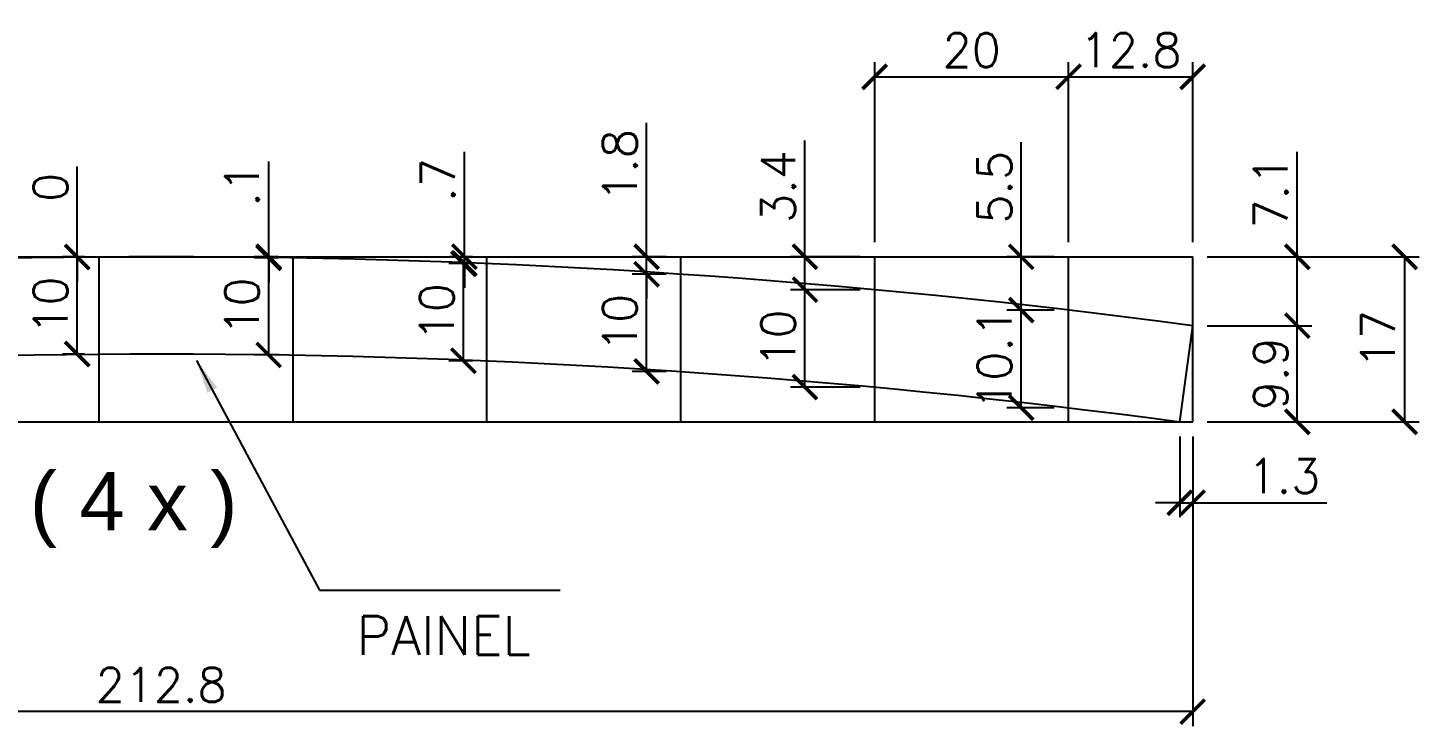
# Model space of a CAD drawing. Extents: x 2582 to 128055, y -26396 to 2611.
# Drawn here: x 2939.6 to 3226.6, y -2861.6 to -2717.6 of the extents above; entities that cross this region are included whole.
import ezdxf
from ezdxf.enums import TextEntityAlignment as Align

# ---------------------------------------------------------------- set-up
doc = ezdxf.new("R2010")
doc.units = 0
doc.header["$PDMODE"] = 35
for name, color, linetype in [('220', 4, 'Continuous'), ('COTA', 241, 'Continuous'), ('Painéis', 200, 'Continuous'), ('Romaneio', 10, 'Continuous')]:
    doc.layers.add(name, color=color, linetype=linetype)
doc.styles.add('ARIAL', font='arial.ttf')
doc.styles.add('COTA TECNICA', font='techl___.ttf', dxfattribs={"height": 10})
doc.styles.add('Romans', font='romans.shx')
doc.dimstyles.new('Cota Seção (2x)', dxfattribs={"dimtxt": 7, "dimasz": 5, "dimexe": 3, "dimexo": 3, "dimgap": 2, "dimtad": 3, "dimdec": 1, "dimlfac": 0.5, "dimzin": 12, "dimdsep": 46, "dimtxsty": 'Romans', "dimblk": 'ARCHTICK', "dimcen": 0, "dimclrd": 4, "dimclre": 4, "dimclrt": 1, "dimadec": 1, "dimazin": 3, "dimtfac": 1, "dimtdec": 1, "dimtmove": 0, "dimatfit": 3, "dimldrblk": 'OBLIQUE', "dimfxl": 1, "dimtolj": 1, "dimtzin": 12, "dimarcsym": 0})
doc.dimstyles.new('PAINEL', dxfattribs={"dimtxt": 10, "dimasz": 3, "dimexe": 3, "dimexo": 3, "dimgap": 3, "dimtad": 1, "dimdec": 1, "dimzin": 12, "dimdsep": 46, "dimtxsty": 'COTA TECNICA', "dimblk1": 'OBLIQUE', "dimblk2": 'OBLIQUE', "dimsah": 1, "dimcen": 0.9, "dimclrd": 4, "dimclre": 4, "dimclrt": 240, "dimadec": 1, "dimazin": 3, "dimtfac": 1, "dimtdec": 1, "dimtmove": 0, "dimatfit": 3, "dimfxl": 1, "dimtolj": 1, "dimtzin": 12, "dimarcsym": 0})

# ---------------------------------------------------------------- blocks, each defined once
blk = doc.blocks.new('_ArchTick')
at = {"color": 0, "linetype": 'ByBlock', "const_width": 0.15}
blk.add_lwpolyline([(-0.5, -0.5), (0.5, 0.5)], dxfattribs=at)
blk = doc.blocks.new('*D573')
at = {"layer": '220', "color": 4, "lineweight": -2, "transparency": 16777216}
for p, q in [((3114.27, -2761.78), (3114.27, -2724.65)), ((3154.27, -2761.78), (3154.27, -2724.65)), ((3114.27, -2727.65), (3154.27, -2727.65))]:
    blk.add_line(p, q, dxfattribs=at)
at = {"layer": 'Defpoints', "color": 0, "transparency": 16777216}
for p in [(3154.27, -2727.65), (3114.27, -2764.78), (3154.27, -2764.78)]:
    blk.add_point(p, dxfattribs=at)
at = {"layer": '220', "color": 4, "lineweight": -2, "transparency": 16777216, "xscale": 5, "yscale": 5, "zscale": 5, "rotation": 180}
blk.add_blockref('_ArchTick', (3114.27, -2727.65), dxfattribs=at)
at = {"layer": '220', "color": 4, "lineweight": -2, "transparency": 16777216, "xscale": 5, "yscale": 5, "zscale": 5}
blk.add_blockref('_ArchTick', (3154.27, -2727.65), dxfattribs=at)
at = {"layer": '220', "color": 1, "transparency": 16777216, "insert": (3134.27, -2722.15), "char_height": 7, "attachment_point": 5, "style": 'Romans'}
blk.add_mtext('\\A1;20', dxfattribs=at)
blk = doc.blocks.new('_Oblique')
at = {"color": 0, "linetype": 'ByBlock', "lineweight": -2}
blk.add_line((-0.5, -0.5), (0.5, 0.5), dxfattribs=at)
blk = doc.blocks.new('*D574')
at = {"layer": '220', "color": 4, "lineweight": -2, "transparency": 16777216}
for p, q in [((3154.27, -2761.78), (3154.27, -2724.65)), ((3179.87, -2761.78), (3179.87, -2724.65)), ((3154.27, -2727.65), (3179.87, -2727.65))]:
    blk.add_line(p, q, dxfattribs=at)
at = {"layer": 'Defpoints', "color": 0, "transparency": 16777216}
for p in [(3179.87, -2727.65), (3154.27, -2764.78), (3179.87, -2764.78)]:
    blk.add_point(p, dxfattribs=at)
at = {"layer": '220', "color": 4, "lineweight": -2, "transparency": 16777216, "xscale": 5, "yscale": 5, "zscale": 5, "rotation": 180}
blk.add_blockref('_ArchTick', (3154.27, -2727.65), dxfattribs=at)
at = {"layer": '220', "color": 4, "lineweight": -2, "transparency": 16777216, "xscale": 5, "yscale": 5, "zscale": 5}
blk.add_blockref('_ArchTick', (3179.87, -2727.65), dxfattribs=at)
at = {"layer": '220', "color": 1, "transparency": 16777216, "insert": (3167.07, -2722.15), "char_height": 7, "attachment_point": 5, "style": 'Romans'}
blk.add_mtext('\\A1;12.8', dxfattribs=at)
blk = doc.blocks.new('*D579')
at = {"layer": '220', "color": 4, "lineweight": -2, "transparency": 16777216}
for p, q in [((2949.74, -2764.78), (2949.74, -2746.12)), ((2951.27, -2764.78), (2946.74, -2764.78)), ((2951.27, -2764.84), (2946.74, -2764.84)), ((2949.74, -2764.84), (2949.74, -2764.78)), ((2949.74, -2764.84), (2949.74, -2769.84))]:
    blk.add_line(p, q, dxfattribs=at)
at = {"layer": 'Defpoints', "color": 0, "transparency": 16777216}
for p in [(2949.74, -2764.78), (2954.27, -2764.78), (2954.27, -2764.84)]:
    blk.add_point(p, dxfattribs=at)
at = {"layer": '220', "color": 4, "lineweight": -2, "transparency": 16777216, "xscale": 5, "yscale": 5, "zscale": 5}
for p, rotation in [((2949.74, -2764.78), 270), ((2949.74, -2764.84), 90)]:
    blk.add_blockref('_ArchTick', p, dxfattribs=dict(at, rotation=rotation))
at = {"layer": '220', "color": 1, "transparency": 16777216, "insert": (2944.24, -2750.45), "char_height": 7, "attachment_point": 5, "rotation": 90, "style": 'Romans'}
blk.add_mtext('\\A1;0', dxfattribs=at)
blk = doc.blocks.new('*D580')
at = {"layer": '220', "color": 4, "lineweight": -2, "transparency": 16777216}
for p, q in [((2989.25, -2764.78), (2989.25, -2745.12)), ((2991.27, -2764.78), (2986.25, -2764.78)), ((2991.27, -2765.01), (2986.25, -2765.01)), ((2989.25, -2765.01), (2989.25, -2764.78)), ((2989.25, -2765.01), (2989.25, -2770.01))]:
    blk.add_line(p, q, dxfattribs=at)
at = {"layer": 'Defpoints', "color": 0, "transparency": 16777216}
for p in [(2989.25, -2764.78), (2994.27, -2764.78), (2994.27, -2765.01)]:
    blk.add_point(p, dxfattribs=at)
at = {"layer": '220', "color": 4, "lineweight": -2, "transparency": 16777216, "xscale": 5, "yscale": 5, "zscale": 5}
for p, rotation in [((2989.25, -2764.78), 270), ((2989.25, -2765.01), 90)]:
    blk.add_blockref('_ArchTick', p, dxfattribs=dict(at, rotation=rotation))
at = {"layer": '220', "color": 1, "transparency": 16777216, "insert": (2983.75, -2749.95), "char_height": 7, "attachment_point": 5, "rotation": 90, "style": 'Romans'}
blk.add_mtext('\\A1;.1', dxfattribs=at)
blk = doc.blocks.new('*D581')
at = {"layer": '220', "color": 4, "lineweight": -2, "transparency": 16777216}
for p, q in [((3029.63, -2764.78), (3029.63, -2743.12)), ((3031.27, -2764.78), (3026.63, -2764.78)), ((3031.27, -2766.19), (3026.63, -2766.19)), ((3029.63, -2766.19), (3029.63, -2764.78)), ((3029.63, -2766.19), (3029.63, -2771.19))]:
    blk.add_line(p, q, dxfattribs=at)
at = {"layer": 'Defpoints', "color": 0, "transparency": 16777216}
for p in [(3029.63, -2764.78), (3034.27, -2764.78), (3034.27, -2766.19)]:
    blk.add_point(p, dxfattribs=at)
at = {"layer": '220', "color": 4, "lineweight": -2, "transparency": 16777216, "xscale": 5, "yscale": 5, "zscale": 5}
for p, rotation in [((3029.63, -2764.78), 270), ((3029.63, -2766.19), 90)]:
    blk.add_blockref('_ArchTick', p, dxfattribs=dict(at, rotation=rotation))
at = {"layer": '220', "color": 1, "transparency": 16777216, "insert": (3024.13, -2748.95), "char_height": 7, "attachment_point": 5, "rotation": 90, "style": 'Romans'}
blk.add_mtext('\\A1;.7', dxfattribs=at)
blk = doc.blocks.new('*D582')
at = {"layer": '220', "color": 4, "lineweight": -2, "transparency": 16777216}
for p, q in [((3067.21, -2764.78), (3067.21, -2737.12)), ((3071.27, -2764.78), (3064.21, -2764.78)), ((3067.21, -2768.37), (3067.21, -2764.78)), ((3071.27, -2768.37), (3064.21, -2768.37)), ((3067.21, -2768.37), (3067.21, -2773.37))]:
    blk.add_line(p, q, dxfattribs=at)
at = {"layer": 'Defpoints', "color": 0, "transparency": 16777216}
for p in [(3067.21, -2764.78), (3074.27, -2764.78), (3074.27, -2768.37)]:
    blk.add_point(p, dxfattribs=at)
at = {"layer": '220', "color": 4, "lineweight": -2, "transparency": 16777216, "xscale": 5, "yscale": 5, "zscale": 5}
for p, rotation in [((3067.21, -2764.78), 270), ((3067.21, -2768.37), 90)]:
    blk.add_blockref('_ArchTick', p, dxfattribs=dict(at, rotation=rotation))
at = {"layer": '220', "color": 1, "transparency": 16777216, "insert": (3061.71, -2745.95), "char_height": 7, "attachment_point": 5, "rotation": 90, "style": 'Romans'}
blk.add_mtext('\\A1;1.8', dxfattribs=at)
blk = doc.blocks.new('*D583')
at = {"layer": '220', "color": 4, "lineweight": -2, "transparency": 16777216}
for p, q in [((3099.88, -2764.78), (3099.88, -2740.78)), ((3111.27, -2764.78), (3096.88, -2764.78)), ((3099.88, -2771.56), (3099.88, -2764.78)), ((3111.27, -2771.56), (3096.88, -2771.56))]:
    blk.add_line(p, q, dxfattribs=at)
at = {"layer": 'Defpoints', "color": 0, "transparency": 16777216}
for p in [(3099.88, -2764.78), (3114.27, -2764.78), (3114.27, -2771.56)]:
    blk.add_point(p, dxfattribs=at)
at = {"layer": '220', "color": 4, "lineweight": -2, "transparency": 16777216, "xscale": 5, "yscale": 5, "zscale": 5}
for p, rotation in [((3099.88, -2764.78), 90), ((3099.88, -2771.56), 270)]:
    blk.add_blockref('_ArchTick', p, dxfattribs=dict(at, rotation=rotation))
at = {"layer": '220', "color": 1, "transparency": 16777216, "insert": (3094.38, -2750.28), "char_height": 7, "attachment_point": 5, "rotation": 90, "style": 'Romans'}
blk.add_mtext('\\A1;3.4', dxfattribs=at)
blk = doc.blocks.new('*D584')
at = {"layer": '220', "color": 4, "lineweight": -2, "transparency": 16777216}
for p, q in [((3144.5, -2764.78), (3144.5, -2741.12)), ((3151.27, -2764.78), (3141.5, -2764.78)), ((3144.5, -2775.77), (3144.5, -2764.78)), ((3151.27, -2775.77), (3141.5, -2775.77))]:
    blk.add_line(p, q, dxfattribs=at)
at = {"layer": 'Defpoints', "color": 0, "transparency": 16777216}
for p in [(3144.5, -2764.78), (3154.27, -2764.78), (3154.27, -2775.77)]:
    blk.add_point(p, dxfattribs=at)
at = {"layer": '220', "color": 4, "lineweight": -2, "transparency": 16777216, "xscale": 5, "yscale": 5, "zscale": 5}
for p, rotation in [((3144.5, -2764.78), 90), ((3144.5, -2775.77), 270)]:
    blk.add_blockref('_ArchTick', p, dxfattribs=dict(at, rotation=rotation))
at = {"layer": '220', "color": 1, "transparency": 16777216, "insert": (3139, -2750.45), "char_height": 7, "attachment_point": 5, "rotation": 90, "style": 'Romans'}
blk.add_mtext('\\A1;5.5', dxfattribs=at)
blk = doc.blocks.new('*D589')
at = {"layer": '220', "color": 4, "lineweight": -2, "transparency": 16777216}
for p, q in [((2951.27, -2764.84), (2946.74, -2764.84)), ((2949.74, -2784.84), (2949.74, -2764.84)), ((2951.27, -2784.84), (2946.74, -2784.84))]:
    blk.add_line(p, q, dxfattribs=at)
at = {"layer": 'Defpoints', "color": 0, "transparency": 16777216}
for p in [(2949.74, -2764.84), (2954.27, -2764.84), (2954.27, -2784.84)]:
    blk.add_point(p, dxfattribs=at)
at = {"layer": '220', "color": 4, "lineweight": -2, "transparency": 16777216, "xscale": 5, "yscale": 5, "zscale": 5}
for p, rotation in [((2949.74, -2764.84), 90), ((2949.74, -2784.84), 270)]:
    blk.add_blockref('_ArchTick', p, dxfattribs=dict(at, rotation=rotation))
at = {"layer": '220', "color": 1, "transparency": 16777216, "insert": (2944.24, -2774.84), "char_height": 7, "attachment_point": 5, "rotation": 90, "style": 'Romans'}
blk.add_mtext('\\A1;10', dxfattribs=at)
blk = doc.blocks.new('*D590')
at = {"layer": '220', "color": 4, "lineweight": -2, "transparency": 16777216}
for p, q in [((2991.27, -2765.01), (2986.25, -2765.01)), ((2989.25, -2785.02), (2989.25, -2765.01)), ((2991.27, -2785.02), (2986.25, -2785.02))]:
    blk.add_line(p, q, dxfattribs=at)
at = {"layer": 'Defpoints', "color": 0, "transparency": 16777216}
for p in [(2989.25, -2765.01), (2994.27, -2765.01), (2994.27, -2785.02)]:
    blk.add_point(p, dxfattribs=at)
at = {"layer": '220', "color": 4, "lineweight": -2, "transparency": 16777216, "xscale": 5, "yscale": 5, "zscale": 5}
for p, rotation in [((2989.25, -2765.01), 90), ((2989.25, -2785.02), 270)]:
    blk.add_blockref('_ArchTick', p, dxfattribs=dict(at, rotation=rotation))
at = {"layer": '220', "color": 1, "transparency": 16777216, "insert": (2983.75, -2775.02), "char_height": 7, "attachment_point": 5, "rotation": 90, "style": 'Romans'}
blk.add_mtext('\\A1;10', dxfattribs=at)
blk = doc.blocks.new('*D591')
at = {"layer": '220', "color": 4, "lineweight": -2, "transparency": 16777216}
for p, q in [((3031.27, -2766.19), (3026.43, -2766.19)), ((3029.43, -2786.21), (3029.43, -2766.19)), ((3031.27, -2786.21), (3026.43, -2786.21))]:
    blk.add_line(p, q, dxfattribs=at)
at = {"layer": 'Defpoints', "color": 0, "transparency": 16777216}
for p in [(3029.43, -2766.19), (3034.27, -2766.19), (3034.27, -2786.21)]:
    blk.add_point(p, dxfattribs=at)
at = {"layer": '220', "color": 4, "lineweight": -2, "transparency": 16777216, "xscale": 5, "yscale": 5, "zscale": 5}
for p, rotation in [((3029.43, -2766.19), 90), ((3029.43, -2786.21), 270)]:
    blk.add_blockref('_ArchTick', p, dxfattribs=dict(at, rotation=rotation))
at = {"layer": '220', "color": 1, "transparency": 16777216, "insert": (3023.93, -2776.2), "char_height": 7, "attachment_point": 5, "rotation": 90, "style": 'Romans'}
blk.add_mtext('\\A1;10', dxfattribs=at)
blk = doc.blocks.new('*D592')
at = {"layer": '220', "color": 4, "lineweight": -2, "transparency": 16777216}
for p, q in [((3071.27, -2768.37), (3064.21, -2768.37)), ((3067.21, -2788.42), (3067.21, -2768.37)), ((3071.27, -2788.42), (3064.21, -2788.42))]:
    blk.add_line(p, q, dxfattribs=at)
at = {"layer": 'Defpoints', "color": 0, "transparency": 16777216}
for p in [(3067.21, -2768.37), (3074.27, -2768.37), (3074.27, -2788.42)]:
    blk.add_point(p, dxfattribs=at)
at = {"layer": '220', "color": 4, "lineweight": -2, "transparency": 16777216, "xscale": 5, "yscale": 5, "zscale": 5}
for p, rotation in [((3067.21, -2768.37), 90), ((3067.21, -2788.42), 270)]:
    blk.add_blockref('_ArchTick', p, dxfattribs=dict(at, rotation=rotation))
at = {"layer": '220', "color": 1, "transparency": 16777216, "insert": (3061.71, -2778.4), "char_height": 7, "attachment_point": 5, "rotation": 90, "style": 'Romans'}
blk.add_mtext('\\A1;10', dxfattribs=at)
blk = doc.blocks.new('*D593')
at = {"layer": '220', "color": 4, "lineweight": -2, "transparency": 16777216}
for p, q in [((3111.27, -2771.56), (3096.88, -2771.56)), ((3099.88, -2791.65), (3099.88, -2771.56)), ((3111.27, -2791.65), (3096.88, -2791.65))]:
    blk.add_line(p, q, dxfattribs=at)
at = {"layer": 'Defpoints', "color": 0, "transparency": 16777216}
for p in [(3099.88, -2771.56), (3114.27, -2771.56), (3114.27, -2791.65)]:
    blk.add_point(p, dxfattribs=at)
at = {"layer": '220', "color": 4, "lineweight": -2, "transparency": 16777216, "xscale": 5, "yscale": 5, "zscale": 5}
for p, rotation in [((3099.88, -2771.56), 90), ((3099.88, -2791.65), 270)]:
    blk.add_blockref('_ArchTick', p, dxfattribs=dict(at, rotation=rotation))
at = {"layer": '220', "color": 1, "transparency": 16777216, "insert": (3094.38, -2781.61), "char_height": 7, "attachment_point": 5, "rotation": 90, "style": 'Romans'}
blk.add_mtext('\\A1;10', dxfattribs=at)
blk = doc.blocks.new('*D594')
at = {"layer": '220', "color": 4, "lineweight": -2, "transparency": 16777216}
for p, q in [((3151.27, -2775.77), (3141.5, -2775.77)), ((3144.5, -2795.91), (3144.5, -2775.77)), ((3151.27, -2795.91), (3141.5, -2795.91))]:
    blk.add_line(p, q, dxfattribs=at)
at = {"layer": 'Defpoints', "color": 0, "transparency": 16777216}
for p in [(3144.5, -2775.77), (3154.27, -2775.77), (3154.27, -2795.91)]:
    blk.add_point(p, dxfattribs=at)
at = {"layer": '220', "color": 4, "lineweight": -2, "transparency": 16777216, "xscale": 5, "yscale": 5, "zscale": 5}
for p, rotation in [((3144.5, -2775.77), 90), ((3144.5, -2795.91), 270)]:
    blk.add_blockref('_ArchTick', p, dxfattribs=dict(at, rotation=rotation))
at = {"layer": '220', "color": 1, "transparency": 16777216, "insert": (3139, -2785.84), "char_height": 7, "attachment_point": 5, "rotation": 90, "style": 'Romans'}
blk.add_mtext('\\A1;10.1', dxfattribs=at)
blk = doc.blocks.new('*D595')
at = {"layer": '220', "color": 4, "lineweight": -2, "transparency": 16777216}
for p, q in [((3201.46, -2764.78), (3201.46, -2743.12)), ((3182.87, -2764.78), (3204.46, -2764.78)), ((3201.46, -2778.99), (3201.46, -2764.78)), ((3182.87, -2778.99), (3204.46, -2778.99))]:
    blk.add_line(p, q, dxfattribs=at)
at = {"layer": 'Defpoints', "color": 0, "transparency": 16777216}
for p in [(3179.87, -2764.78), (3201.46, -2764.78), (3179.87, -2778.99)]:
    blk.add_point(p, dxfattribs=at)
at = {"layer": '220', "color": 4, "lineweight": -2, "transparency": 16777216, "xscale": 5, "yscale": 5, "zscale": 5}
for p, rotation in [((3201.46, -2764.78), 90), ((3201.46, -2778.99), 270)]:
    blk.add_blockref('_ArchTick', p, dxfattribs=dict(at, rotation=rotation))
at = {"layer": '220', "color": 1, "transparency": 16777216, "insert": (3195.96, -2751.45), "char_height": 7, "attachment_point": 5, "rotation": 90, "style": 'Romans'}
blk.add_mtext('\\A1;7.1', dxfattribs=at)
blk = doc.blocks.new('*D596')
at = {"layer": '220', "color": 4, "lineweight": -2, "transparency": 16777216}
for p, q in [((3182.87, -2778.99), (3204.46, -2778.99)), ((3201.46, -2798.82), (3201.46, -2778.99)), ((3182.87, -2798.82), (3204.46, -2798.82))]:
    blk.add_line(p, q, dxfattribs=at)
at = {"layer": 'Defpoints', "color": 0, "transparency": 16777216}
for p in [(3179.87, -2778.99), (3201.46, -2778.99), (3179.87, -2798.82)]:
    blk.add_point(p, dxfattribs=at)
at = {"layer": '220', "color": 4, "lineweight": -2, "transparency": 16777216, "xscale": 5, "yscale": 5, "zscale": 5}
for p, rotation in [((3201.46, -2778.99), 90), ((3201.46, -2798.82), 270)]:
    blk.add_blockref('_ArchTick', p, dxfattribs=dict(at, rotation=rotation))
at = {"layer": '220', "color": 1, "transparency": 16777216, "insert": (3195.96, -2788.9), "char_height": 7, "attachment_point": 5, "rotation": 90, "style": 'Romans'}
blk.add_mtext('\\A1;9.9', dxfattribs=at)
blk = doc.blocks.new('*D597')
at = {"layer": '220', "color": 4, "lineweight": -2, "transparency": 16777216}
for p, q in [((3182.87, -2764.78), (3226.6, -2764.78)), ((3223.6, -2764.78), (3223.6, -2798.82)), ((3182.87, -2798.82), (3226.6, -2798.82))]:
    blk.add_line(p, q, dxfattribs=at)
at = {"layer": 'Defpoints', "color": 0, "transparency": 16777216}
for p in [(3179.87, -2764.78), (3179.87, -2798.82), (3223.6, -2798.82)]:
    blk.add_point(p, dxfattribs=at)
at = {"layer": '220', "color": 4, "lineweight": -2, "transparency": 16777216, "xscale": 5, "yscale": 5, "zscale": 5}
for p, rotation in [((3223.6, -2764.78), 90), ((3223.6, -2798.82), 270)]:
    blk.add_blockref('_ArchTick', p, dxfattribs=dict(at, rotation=rotation))
at = {"layer": '220', "color": 1, "transparency": 16777216, "insert": (3218.1, -2781.8), "char_height": 7, "attachment_point": 5, "rotation": 90, "style": 'Romans'}
blk.add_mtext('\\A1;17', dxfattribs=at)
blk = doc.blocks.new('*D598')
at = {"layer": '220', "color": 4, "lineweight": -2, "transparency": 16777216}
for p, q in [((3177.21, -2801.82), (3177.21, -2818.5)), ((3179.87, -2801.82), (3179.87, -2818.5)), ((3177.21, -2815.5), (3172.21, -2815.5)), ((3177.21, -2815.5), (3179.87, -2815.5)), ((3179.87, -2815.5), (3207.54, -2815.5))]:
    blk.add_line(p, q, dxfattribs=at)
at = {"layer": 'Defpoints', "color": 0, "transparency": 16777216}
for p in [(3177.21, -2798.82), (3179.87, -2798.82), (3179.87, -2815.5)]:
    blk.add_point(p, dxfattribs=at)
at = {"layer": '220', "color": 4, "lineweight": -2, "transparency": 16777216, "xscale": 5, "yscale": 5, "zscale": 5}
blk.add_blockref('_ArchTick', (3177.21, -2815.5), dxfattribs=at)
at = {"layer": '220', "color": 4, "lineweight": -2, "transparency": 16777216, "xscale": 5, "yscale": 5, "zscale": 5, "rotation": 180}
blk.add_blockref('_ArchTick', (3179.87, -2815.5), dxfattribs=at)
at = {"layer": '220', "color": 1, "transparency": 16777216, "insert": (3198.71, -2810), "char_height": 7, "attachment_point": 5, "style": 'Romans'}
blk.add_mtext('\\A1;1.3', dxfattribs=at)
blk = doc.blocks.new('*D600')
at = {"layer": '220', "color": 4, "lineweight": -2, "transparency": 16777216}
for p, q in [((2754.27, -2801.82), (2754.27, -2861.59)), ((3179.87, -2801.82), (3179.87, -2861.59)), ((3179.87, -2858.59), (2754.27, -2858.59))]:
    blk.add_line(p, q, dxfattribs=at)
at = {"layer": 'Defpoints', "color": 0, "transparency": 16777216}
for p in [(2754.27, -2798.82), (3179.87, -2798.82), (2754.27, -2858.59)]:
    blk.add_point(p, dxfattribs=at)
at = {"layer": '220', "color": 4, "lineweight": -2, "transparency": 16777216, "xscale": 5, "yscale": 5, "zscale": 5, "rotation": 180}
blk.add_blockref('_ArchTick', (2754.27, -2858.59), dxfattribs=at)
at = {"layer": '220', "color": 4, "lineweight": -2, "transparency": 16777216, "xscale": 5, "yscale": 5, "zscale": 5}
blk.add_blockref('_ArchTick', (3179.87, -2858.59), dxfattribs=at)
at = {"layer": '220', "color": 1, "transparency": 16777216, "insert": (2967.07, -2853.09), "char_height": 7, "attachment_point": 5, "style": 'Romans'}
blk.add_mtext('\\A1;212.8', dxfattribs=at)

msp = doc.modelspace()

# ---------------------------------------------------------------- linework, layer by layer
at = {"layer": 'COTA', "linetype": 'ByBlock'}
for p, q in [((2754.27, -2764.78), (3179.87, -2764.78)), ((2954.27, -2798.82), (2954.27, -2764.78)), ((2994.27, -2798.82), (2994.27, -2764.78)), ((3034.27, -2798.82), (3034.27, -2764.78)), ((3074.27, -2798.82), (3074.27, -2764.78)), ((3114.27, -2798.82), (3114.27, -2764.78)), ((3154.27, -2798.82), (3154.27, -2764.78)), ((3179.87, -2798.82), (3179.87, -2764.78)), ((2754.27, -2798.82), (3179.87, -2798.82))]:
    msp.add_line(p, q, dxfattribs=at)
at = {"layer": 'Painéis'}
msp.add_lwpolyline([(3177.21, -2798.82), (3179.87, -2778.99, 0.066837), (2754.27, -2779.02), (2757.15, -2798.82, -0.066802)], format="xyb", close=True, dxfattribs=at)

# ---------------------------------------------------------------- texts
at = {"color": 240, "insert": (3043.34, -2838.91), "char_height": 8, "attachment_point": 3, "style": 'Romans'}
msp.add_mtext('\\A1;PAINEL', dxfattribs=at)
at = {"layer": 'Romaneio', "color": 255, "linetype": 'ByBlock', "style": 'ARIAL'}
msp.add_text('( 4 x )', height=12, dxfattribs=at).set_placement((2961.39, -2815.2), align=Align.MIDDLE_CENTER)

# ---------------------------------------------------------------- dimensions: what is measured, and where the dimension line sits
at = {"layer": '220'}
for base, p1, p2, picture, middle in [((3154.27, -2727.65), (3114.27, -2764.78), (3154.27, -2764.78), '*D573', (3134.27, -2722.15)), ((3179.87, -2727.65), (3154.27, -2764.78), (3179.87, -2764.78), '*D574', (3167.07, -2722.15))]:
    dim = msp.add_linear_dim(base=base, p1=p1, p2=p2, dimstyle='Cota Seção (2x)', override={"dimtmove": 1}, dxfattribs=at)
    dim.commit()
    dim.dimension.update_dxf_attribs({"geometry": picture, "text_midpoint": middle})
for base, p1, p2, picture, middle in [((3067.21, -2764.78), (3074.27, -2768.37), (3074.27, -2764.78), '*D582', (3061.71, -2745.95)), ((3099.88, -2764.78), (3114.27, -2771.56), (3114.27, -2764.78), '*D583', (3094.38, -2750.28)), ((3144.5, -2764.78), (3154.27, -2775.77), (3154.27, -2764.78), '*D584', (3139, -2750.45)), ((3029.63, -2764.78), (3034.27, -2766.19), (3034.27, -2764.78), '*D581', (3024.13, -2748.95)), ((3201.46, -2764.78), (3179.87, -2778.99), (3179.87, -2764.78), '*D595', (3195.96, -2751.45)), ((2949.74, -2764.78), (2954.27, -2764.84), (2954.27, -2764.78), '*D579', (2944.24, -2750.45)), ((2989.25, -2764.78), (2994.27, -2765.01), (2994.27, -2764.78), '*D580', (2983.75, -2749.95)), ((2949.74, -2764.84), (2954.27, -2784.84), (2954.27, -2764.84), '*D589', (2944.24, -2774.84)), ((2989.25, -2765.01), (2994.27, -2785.02), (2994.27, -2765.01), '*D590', (2983.75, -2775.02)), ((3029.43, -2766.19), (3034.27, -2786.21), (3034.27, -2766.19), '*D591', (3023.93, -2776.2)), ((3223.6, -2798.82), (3179.87, -2764.78), (3179.87, -2798.82), '*D597', (3218.1, -2781.8)), ((3067.21, -2768.37), (3074.27, -2788.42), (3074.27, -2768.37), '*D592', (3061.71, -2778.4)), ((3099.88, -2771.56), (3114.27, -2791.65), (3114.27, -2771.56), '*D593', (3094.38, -2781.61)), ((3201.46, -2778.99), (3179.87, -2798.82), (3179.87, -2778.99), '*D596', (3195.96, -2788.9))]:
    dim = msp.add_linear_dim(base=base, p1=p1, p2=p2, angle=90, dimstyle='Cota Seção (2x)', dxfattribs=at)
    dim.commit()
    dim.dimension.update_dxf_attribs({"geometry": picture, "text_midpoint": middle})
dim = msp.add_linear_dim(base=(3144.5, -2775.77), p1=(3154.27, -2795.91), p2=(3154.27, -2775.77), angle=90, dimstyle='Cota Seção (2x)', dxfattribs=at)
dim.commit()
dim.dimension.update_dxf_attribs({"geometry": '*D594', "text_midpoint": (3144.5, -2785.84), "dimtype": 160})
for base, p1, p2, picture, middle in [((2754.27, -2858.59), (3179.87, -2798.82), (2754.27, -2798.82), '*D600', (2967.07, -2853.09)), ((3179.87, -2815.5), (3177.21, -2798.82), (3179.87, -2798.82), '*D598', (3198.71, -2810))]:
    dim = msp.add_linear_dim(base=base, p1=p1, p2=p2, dimstyle='Cota Seção (2x)', dxfattribs=at)
    dim.commit()
    dim.dimension.update_dxf_attribs({"geometry": picture, "text_midpoint": middle})

# ---------------------------------------------------------------- leaders
at = {"annotation_type": 0, "has_hookline": 1, "hookline_direction": 1, "horizontal_direction": (-1, 0, 0)}
msp.add_leader([(2974.33, -2786.15), (2999.73, -2833.51), (3045.41, -2833.51)], dimstyle='PAINEL', override={"dimasz": 7}, dxfattribs=at)

doc.saveas('drawing.dxf')
